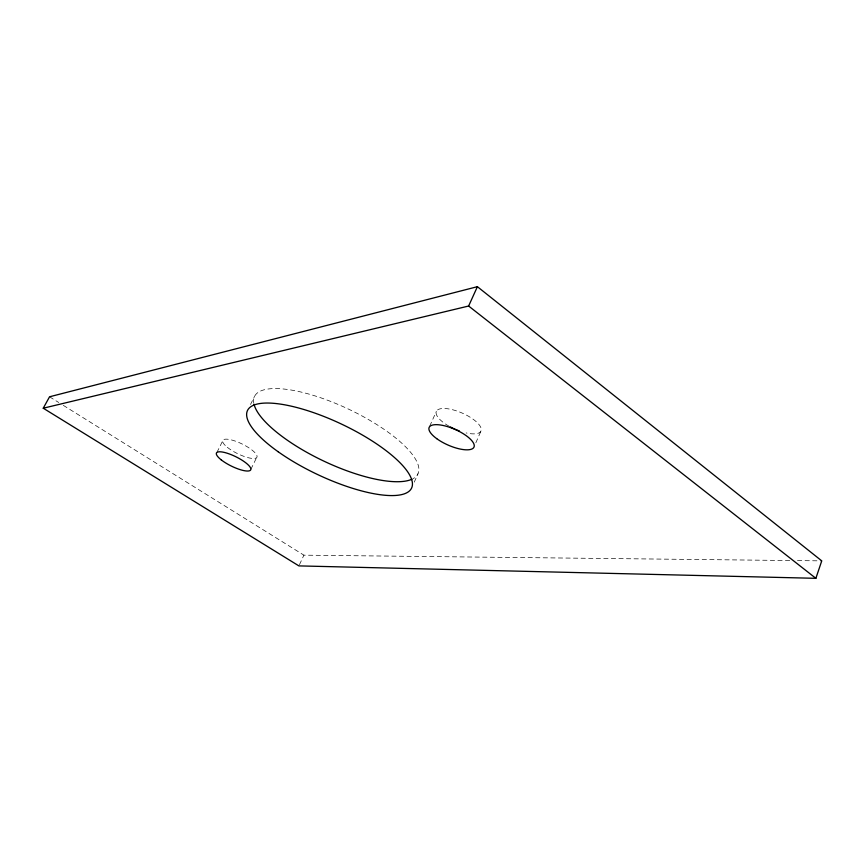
<?xml version="1.0" encoding="UTF-8"?>
<svg xmlns="http://www.w3.org/2000/svg" width="865" height="865" viewBox="0 0 865 865"><rect width="100%" height="100%" fill="white"/><g stroke="black" fill="none" stroke-linecap="round" stroke-linejoin="round"><path stroke-width="0.65" stroke-dasharray="4.33 3.24" d="M475.847 442.783L480.864 431.278M414.238 482.151L417.957 473.815M429.721 426.142L436.36 411.362M299.463 564.704L303.907 555.168L790.729 560.531M250.893 469.284L257.067 456.666M250.515 404.485L254.591 396.278M216.899 452.471L223.202 439.874M797.476 560.596L821.75 560.866M49.554 396.786L58.723 402.495M63.296 405.35L303.907 555.168M449.108 426.261A24.382 8.834 23.7 0 1 441.431 408.615A24.382 8.834 23.7 0 1 477.318 422.715A24.382 8.834 23.7 0 1 466.138 432.943M253.78 403.112A90.414 28.783 25.3 0 1 348.876 409.286A90.414 28.783 25.3 0 1 413.048 478.68M227.311 447.292A19.03 5.341 26.2 0 0 256.354 457.866A19.03 5.341 26.2 0 0 235.864 441.312A19.03 5.341 26.2 0 0 227.311 447.292"/><path stroke-width="1.3" d="M815.868 578.317L821.75 560.866L477.394 286.683L49.554 396.786L43.25 408.215L298.901 565.894L815.868 578.317L468.625 306.026L43.25 408.215M468.625 306.026L477.394 286.683M459.293 430.932A24.382 8.834 23.7 0 1 450.178 426.856M412.032 479.188A90.414 28.783 25.3 0 1 323.596 461.002A90.414 28.783 25.3 0 1 254.018 404.225M221.094 459.758A19.095 5.179 26.2 0 0 250.19 470.441A19.095 5.179 26.2 0 0 229.539 454.028A19.095 5.179 26.2 0 0 221.094 459.758M436.717 438.652A24.49 8.574 23.7 0 0 473.847 447.389A24.49 8.574 23.7 0 0 444.156 425.71A24.49 8.574 23.7 0 0 436.717 438.652M278.098 451.703A90.739 27.907 25.3 0 0 411.578 488.098A90.739 27.907 25.3 0 0 298.966 408.096A90.739 27.907 25.3 0 0 278.098 451.703"/></g></svg>
